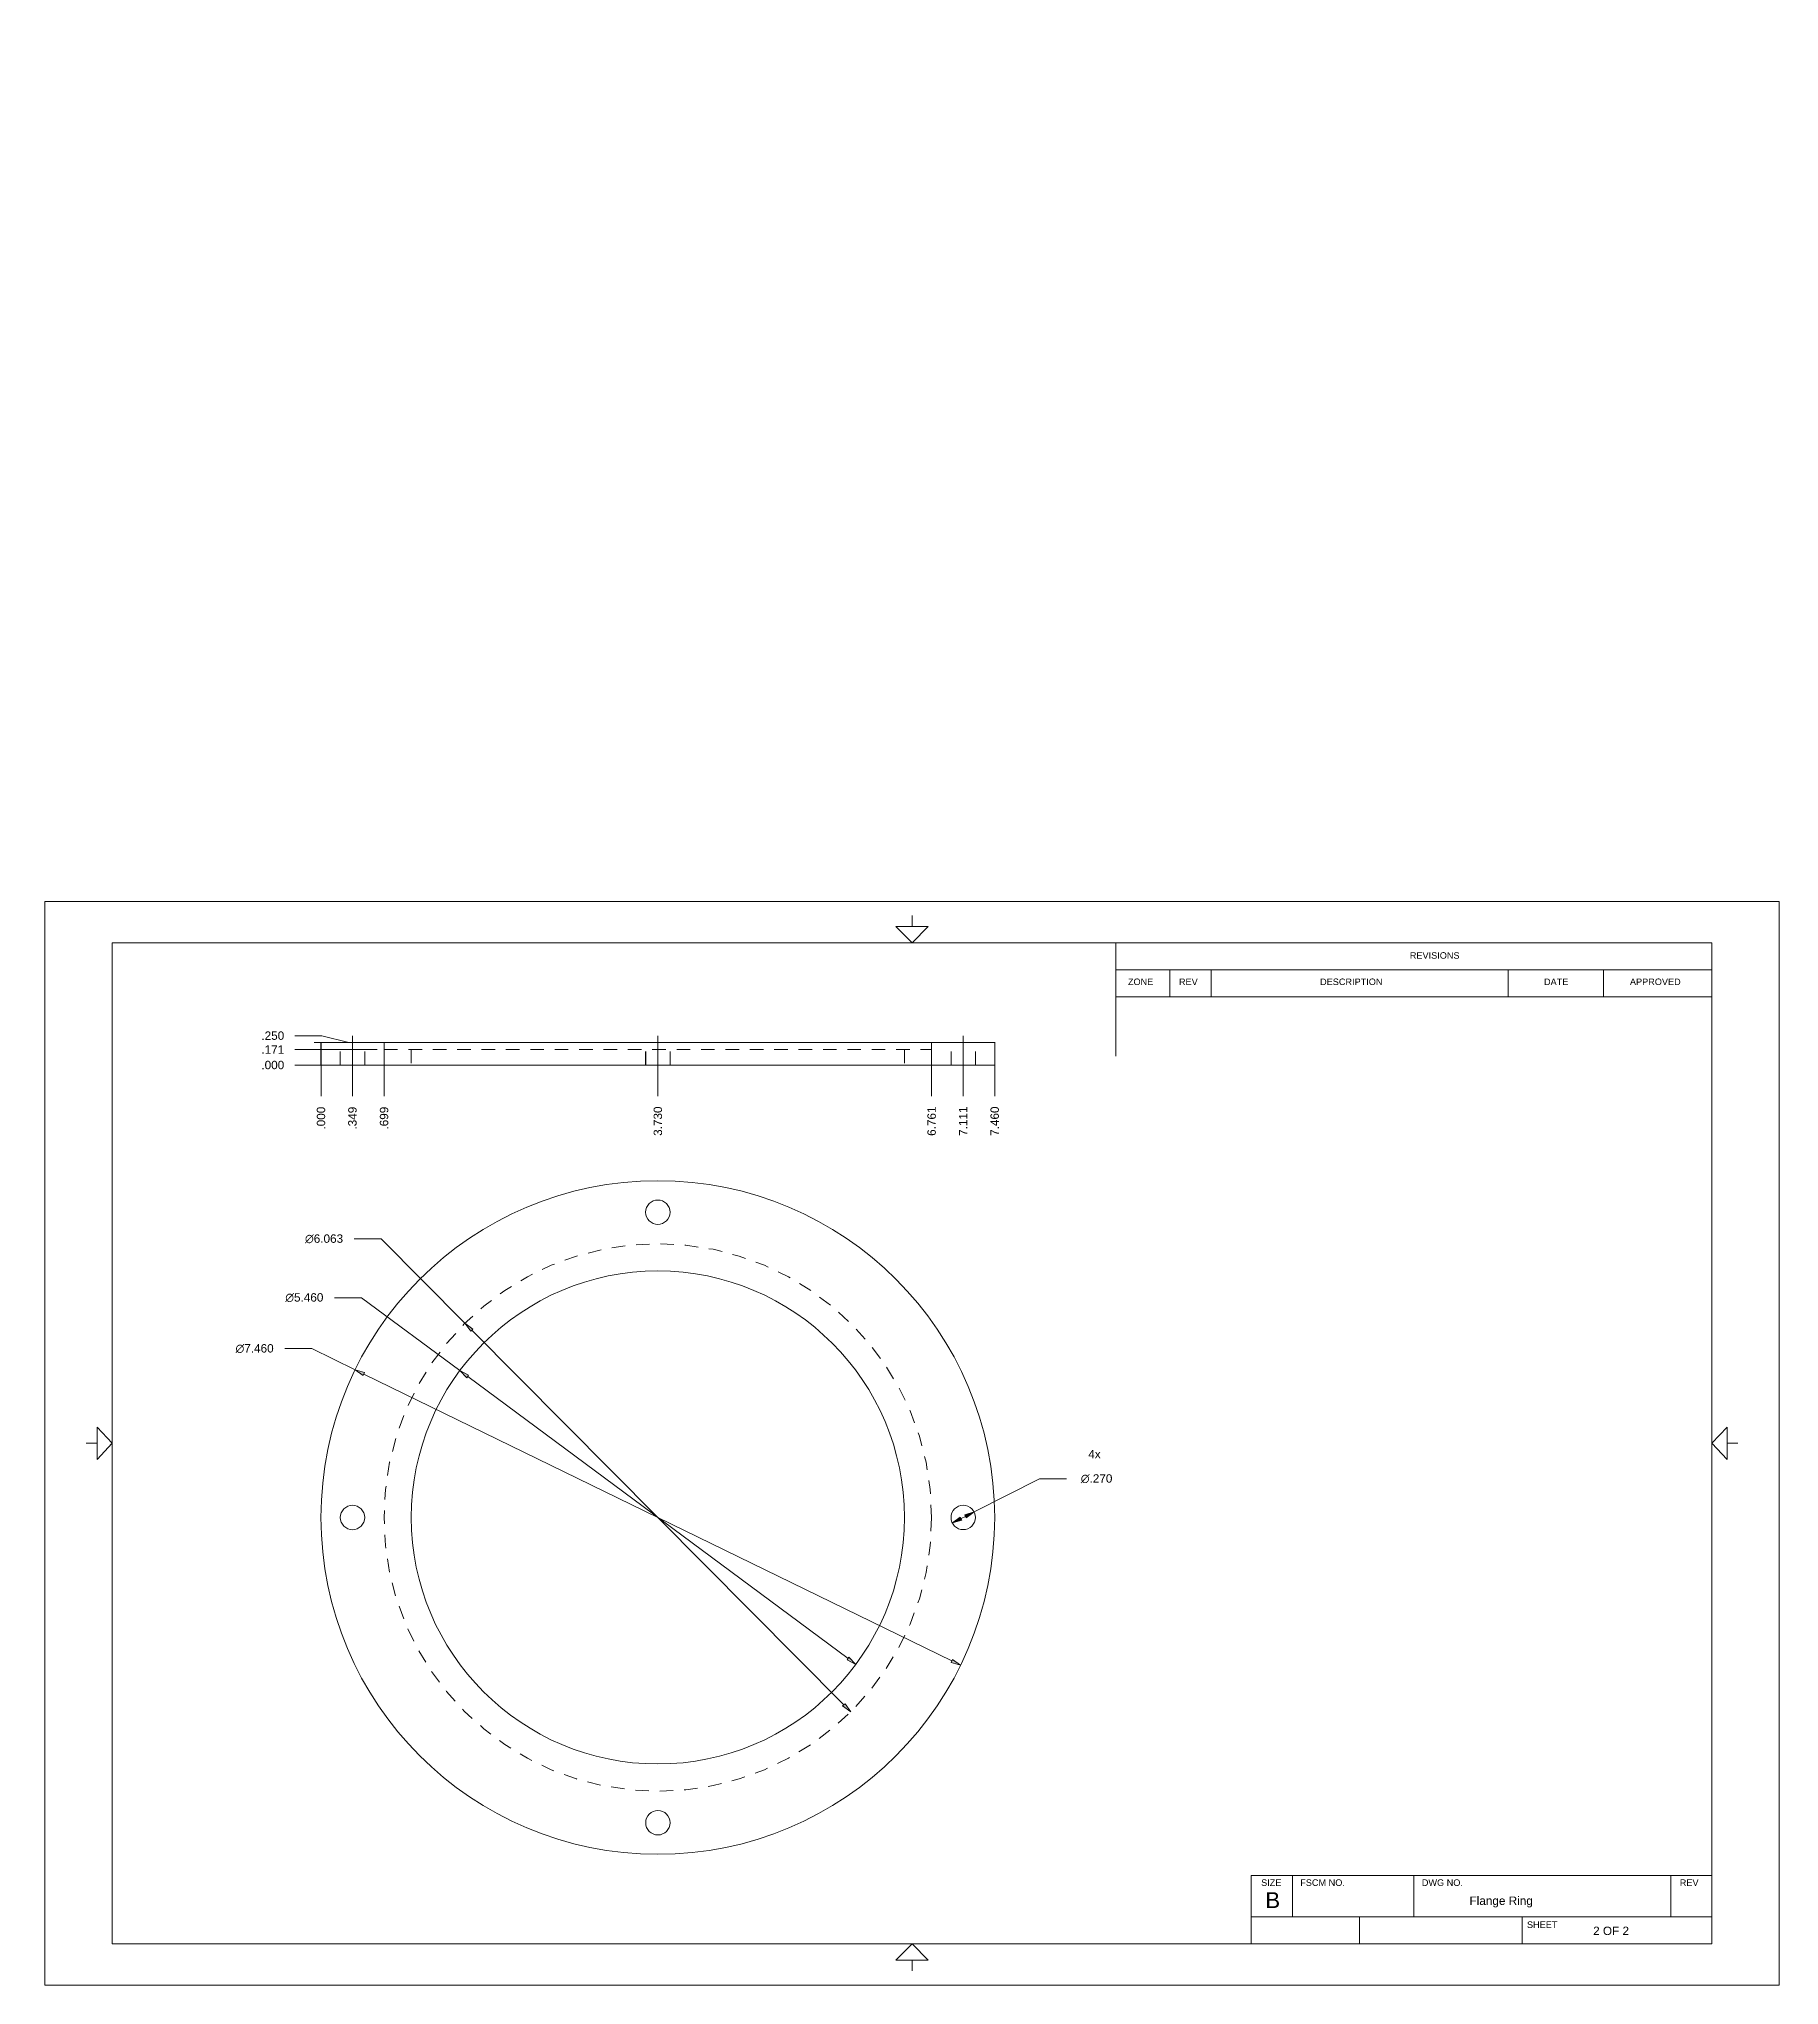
# Model space of a CAD drawing. Header units: inches. Extents: x 0.4 to 16.5, y 0.5 to 18.5.
import ezdxf

# ---------------------------------------------------------------- set-up
doc = ezdxf.new("R2010")
doc.units = ezdxf.units.IN
doc.header["$MEASUREMENT"] = 0
doc.linetypes.add('HIDDEN2', pattern=[0.1875, 0.125, -0.0625])
for name, color, linetype, lineweight in [('CENTER', 204, 'Continuous', 0), ('CONTINUOUS', 7, 'Continuous', 0), ('DIMENSIONS', 7, 'Continuous', 0), ('HIDDEN', 253, 'HIDDEN2', 0), ('VISIBLE', 7, 'Continuous', 0)]:
    doc.layers.add(name, color=color, linetype=linetype, lineweight=lineweight)
doc.dimstyles.get("Standard").update_dxf_attribs({"dimtxt": 0.18, "dimasz": 0.18, "dimexe": 0.18, "dimexo": 0.0625, "dimgap": 0.09, "dimtad": 0, "dimtih": 1, "dimtoh": 1, "dimdec": 4, "dimzin": 0, "dimdsep": 46, "dimtxsty": 'Standard', "dimcen": 0.09, "dimadec": 0, "dimazin": 0, "dimtfac": 1, "dimtdec": 4, "dimtofl": 0, "dimtmove": 0, "dimatfit": 3, "dimfxl": 1, "dimtolj": 1, "dimtzin": 0, "dimarcsym": 0})

# ---------------------------------------------------------------- blocks, each defined once
blk = doc.blocks.new('D1')
h = blk.add_hatch(color=7)
h.paths.add_polyline_path([(3.436, 6.126), (3.361, 6.179), (3.449, 6.153)], flags=0)
h.paths.add_polyline_path([(8.874, 3.505), (8.948, 3.452), (8.861, 3.478)], flags=0)
at = {"layer": 'DIMENSIONS'}
for p, q in [((2.712, 6.374), (2.962, 6.374)), ((3.361, 6.179), (2.962, 6.374)), ((8.867, 3.492), (3.442, 6.139)), ((6.155, 4.815), (6.155, 4.815))]:
    blk.add_line(p, q, dxfattribs=at)
for points in [[(3.361, 6.179), (3.449, 6.153), (3.436, 6.126), (3.361, 6.179)], [(6.155, 4.815), (6.155, 4.815), (6.155, 4.815), (6.155, 4.815), (6.155, 4.815)], [(8.948, 3.452), (8.861, 3.478), (8.874, 3.505), (8.948, 3.452)]]:
    blk.add_lwpolyline(points, dxfattribs=at)
at = {"layer": 'DIMENSIONS', "attachment_point": 5}
for s, insert, char_height in [('{\\fArial|b0|i0|c0|p0;}', (2.219, 6.374), 0.07755), ('{\\fAlibre Symbols|b0|i0|c0|p0;n}{\\fArial|b0|i0|c0|p0;7.460}{\\fMicrosoft Sans Serif|b0|i0|c0|p0;\\H0.9444444x;}', (2.434, 6.374), 0.077554), ('{\\fArial|b0|i0|c0|p0;}', (2.434, 6.374), 0.07755), ('{\\fArial|b0|i0|c0|p0;}', (2.434, 6.374), 0.07755), ('{\\fArial|b0|i0|c0|p0;}', (2.65, 6.374), 0.07755)]:
    blk.add_mtext(s, dxfattribs=dict(at, insert=insert, char_height=char_height))
blk = doc.blocks.new('D2')
h = blk.add_hatch(color=7)
h.paths.add_polyline_path([(4.391, 6.105), (4.328, 6.171), (4.409, 6.13)], flags=0)
h.paths.add_polyline_path([(7.918, 3.525), (7.982, 3.46), (7.901, 3.501)], flags=0)
at = {"layer": 'DIMENSIONS'}
for p, q in [((3.171, 6.844), (3.421, 6.844)), ((4.328, 6.171), (3.421, 6.844)), ((7.91, 3.513), (4.4, 6.118)), ((6.155, 4.815), (6.155, 4.815))]:
    blk.add_line(p, q, dxfattribs=at)
for points in [[(4.328, 6.171), (4.409, 6.13), (4.391, 6.105), (4.328, 6.171)], [(6.155, 4.815), (6.155, 4.815), (6.155, 4.815), (6.155, 4.815), (6.155, 4.815)], [(7.982, 3.46), (7.901, 3.501), (7.918, 3.525), (7.982, 3.46)]]:
    blk.add_lwpolyline(points, dxfattribs=at)
at = {"layer": 'DIMENSIONS', "char_height": 0.07755, "attachment_point": 5}
for s, insert in [('{\\fArial|b0|i0|c0|p0;}', (2.678, 6.844)), ('{\\fAlibre Symbols|b0|i0|c0|p0;n}{\\fArial|b0|i0|c0|p0;5.460}{\\fArial|b0|i0|c0|p0;}', (2.893, 6.844)), ('{\\fArial|b0|i0|c0|p0;}', (2.893, 6.844)), ('{\\fArial|b0|i0|c0|p0;}', (2.893, 6.844)), ('{\\fArial|b0|i0|c0|p0;}', (3.108, 6.844))]:
    blk.add_mtext(s, dxfattribs=dict(at, insert=insert))
blk = doc.blocks.new('D3')
h = blk.add_hatch(color=7)
h.paths.add_polyline_path([(8.986, 4.839), (9.073, 4.867), (8.999, 4.813)], flags=0)
h.paths.add_polyline_path([(8.959, 4.792), (8.872, 4.765), (8.945, 4.819)], flags=0)
at = {"layer": 'DIMENSIONS'}
for p, q in [((9.073, 4.867), (9.675, 5.173)), ((9.925, 5.173), (9.675, 5.173)), ((6.155, 4.815), (6.155, 4.815)), ((8.952, 4.805), (8.992, 4.826))]:
    blk.add_line(p, q, dxfattribs=at)
for points in [[(9.073, 4.867), (8.999, 4.813), (8.986, 4.839), (9.073, 4.867)], [(6.155, 4.815), (6.155, 4.815), (6.155, 4.815), (6.155, 4.815), (6.155, 4.815)], [(8.872, 4.765), (8.945, 4.819), (8.959, 4.792), (8.872, 4.765)]]:
    blk.add_lwpolyline(points, dxfattribs=at)
at = {"layer": 'DIMENSIONS', "char_height": 0.07755, "attachment_point": 5}
for s, insert in [('{\\fAlibre Symbols|b0|i0|c0|p0;n}{\\fArial|b0|i0|c0|p0;.270}{\\fArial|b0|i0|c0|p0;}', (10.203, 5.173)), ('{\\fArial|b0|i0|c0|p0;}', (10.015, 5.173)), ('{\\fArial|b0|i0|c0|p0;}', (10.203, 5.173)), ('{\\fArial|b0|i0|c0|p0;}', (10.203, 5.173)), ('{\\fArial|b0|i0|c0|p0;}', (10.39, 5.173))]:
    blk.add_mtext(s, dxfattribs=dict(at, insert=insert))
blk = doc.blocks.new('D4')
h = blk.add_hatch(color=7)
h.paths.add_polyline_path([(4.428, 6.534), (4.375, 6.609), (4.449, 6.555)], flags=0)
h.paths.add_polyline_path([(7.882, 3.097), (7.934, 3.022), (7.86, 3.076)], flags=0)
at = {"layer": 'DIMENSIONS'}
for p, q in [((3.353, 7.387), (3.603, 7.387)), ((4.375, 6.609), (3.603, 7.387)), ((7.871, 3.086), (4.439, 6.545)), ((6.155, 4.815), (6.155, 4.815))]:
    blk.add_line(p, q, dxfattribs=at)
for points in [[(4.375, 6.609), (4.449, 6.555), (4.428, 6.534), (4.375, 6.609)], [(6.155, 4.815), (6.155, 4.815), (6.155, 4.815), (6.155, 4.815), (6.155, 4.815)], [(7.934, 3.022), (7.86, 3.076), (7.882, 3.097), (7.934, 3.022)]]:
    blk.add_lwpolyline(points, dxfattribs=at)
at = {"layer": 'DIMENSIONS', "char_height": 0.07755, "attachment_point": 5}
for s, insert in [('{\\fArial|b0|i0|c0|p0;}', (2.86, 7.387)), ('{\\fAlibre Symbols|b0|i0|c0|p0;n}{\\fArial|b0|i0|c0|p0;6.063}{\\fArial|b0|i0|c0|p0;}', (3.075, 7.387)), ('{\\fArial|b0|i0|c0|p0;}', (3.075, 7.387)), ('{\\fArial|b0|i0|c0|p0;}', (3.075, 7.387)), ('{\\fArial|b0|i0|c0|p0;}', (3.29, 7.387))]:
    blk.add_mtext(s, dxfattribs=dict(at, insert=insert))
blk = doc.blocks.new('D5')
at = {"layer": 'DIMENSIONS'}
for p, q in [((3.047, 8.929), (3.047, 9.203)), ((3.047, 9.203), (3.047, 8.953)), ((3.047, 8.953), (3.047, 8.703))]:
    blk.add_line(p, q, dxfattribs=at)
at = {"layer": 'DIMENSIONS', "char_height": 0.07755, "attachment_point": 5, "rotation": 90}
for s, insert in [('{\\fArial|b0|i0|c0|p0;}', (3.047, 8.64)), ('{\\fArial|b0|i0|c0|p0;.000}{\\fArial|b0|i0|c0|p0;}', (3.047, 8.501)), ('{\\fArial|b0|i0|c0|p0;}', (3.047, 8.501)), ('{\\fArial|b0|i0|c0|p0;}', (3.047, 8.501)), ('{\\fArial|b0|i0|c0|p0;}', (3.047, 8.362))]:
    blk.add_mtext(s, dxfattribs=dict(at, insert=insert))
blk = doc.blocks.new('D6')
at = {"layer": 'DIMENSIONS'}
for p, q in [((3.337, 8.869), (3.337, 9.203)), ((3.337, 9.203), (3.337, 8.953)), ((3.337, 8.953), (3.337, 8.703))]:
    blk.add_line(p, q, dxfattribs=at)
at = {"layer": 'DIMENSIONS', "char_height": 0.07755, "attachment_point": 5, "rotation": 90}
for s, insert in [('{\\fArial|b0|i0|c0|p0;}', (3.337, 8.64)), ('{\\fArial|b0|i0|c0|p0;.349}{\\fArial|b0|i0|c0|p0;}', (3.337, 8.501)), ('{\\fArial|b0|i0|c0|p0;}', (3.337, 8.501)), ('{\\fArial|b0|i0|c0|p0;}', (3.337, 8.501)), ('{\\fArial|b0|i0|c0|p0;}', (3.337, 8.362))]:
    blk.add_mtext(s, dxfattribs=dict(at, insert=insert))
blk = doc.blocks.new('D7')
at = {"layer": 'DIMENSIONS'}
for p, q in [((3.629, 9.071), (3.629, 9.203)), ((3.629, 9.203), (3.629, 8.953)), ((3.629, 8.953), (3.629, 8.703))]:
    blk.add_line(p, q, dxfattribs=at)
at = {"layer": 'DIMENSIONS', "char_height": 0.07755, "attachment_point": 5, "rotation": 90}
for s, insert in [('{\\fArial|b0|i0|c0|p0;}', (3.629, 8.64)), ('{\\fArial|b0|i0|c0|p0;.699}{\\fArial|b0|i0|c0|p0;}', (3.629, 8.501)), ('{\\fArial|b0|i0|c0|p0;}', (3.629, 8.501)), ('{\\fArial|b0|i0|c0|p0;}', (3.629, 8.501)), ('{\\fArial|b0|i0|c0|p0;}', (3.629, 8.362))]:
    blk.add_mtext(s, dxfattribs=dict(at, insert=insert))
blk = doc.blocks.new('D8')
at = {"layer": 'DIMENSIONS'}
for p, q in [((6.155, 8.869), (6.155, 9.203)), ((6.155, 9.203), (6.155, 8.953)), ((6.155, 8.953), (6.155, 8.703))]:
    blk.add_line(p, q, dxfattribs=at)
at = {"layer": 'DIMENSIONS', "char_height": 0.07755, "attachment_point": 5, "rotation": 90}
for s, insert in [('{\\fArial|b0|i0|c0|p0;}', (6.155, 8.64)), ('{\\fArial|b0|i0|c0|p0;3.730}{\\fArial|b0|i0|c0|p0;}', (6.155, 8.473)), ('{\\fArial|b0|i0|c0|p0;}', (6.155, 8.473)), ('{\\fArial|b0|i0|c0|p0;}', (6.155, 8.473)), ('{\\fArial|b0|i0|c0|p0;}', (6.155, 8.307))]:
    blk.add_mtext(s, dxfattribs=dict(at, insert=insert))
blk = doc.blocks.new('D9')
at = {"layer": 'DIMENSIONS'}
for p, q in [((8.681, 9.137), (8.681, 9.203)), ((8.681, 9.203), (8.681, 8.953)), ((8.681, 8.953), (8.681, 8.703))]:
    blk.add_line(p, q, dxfattribs=at)
at = {"layer": 'DIMENSIONS', "char_height": 0.07755, "attachment_point": 5, "rotation": 90}
for s, insert in [('{\\fArial|b0|i0|c0|p0;}', (8.681, 8.64)), ('{\\fArial|b0|i0|c0|p0;6.761}{\\fArial|b0|i0|c0|p0;}', (8.681, 8.473)), ('{\\fArial|b0|i0|c0|p0;}', (8.681, 8.473)), ('{\\fArial|b0|i0|c0|p0;}', (8.681, 8.473)), ('{\\fArial|b0|i0|c0|p0;}', (8.681, 8.307))]:
    blk.add_mtext(s, dxfattribs=dict(at, insert=insert))
blk = doc.blocks.new('D10')
at = {"layer": 'DIMENSIONS'}
for p, q in [((8.972, 8.869), (8.972, 9.203)), ((8.972, 9.203), (8.972, 8.953)), ((8.972, 8.953), (8.972, 8.703))]:
    blk.add_line(p, q, dxfattribs=at)
at = {"layer": 'DIMENSIONS', "char_height": 0.07755, "attachment_point": 5, "rotation": 90}
for s, insert in [('{\\fArial|b0|i0|c0|p0;}', (8.972, 8.64)), ('{\\fArial|b0|i0|c0|p0;7.111}{\\fArial|b0|i0|c0|p0;}', (8.972, 8.473)), ('{\\fArial|b0|i0|c0|p0;}', (8.972, 8.473)), ('{\\fArial|b0|i0|c0|p0;}', (8.972, 8.473)), ('{\\fArial|b0|i0|c0|p0;}', (8.972, 8.307))]:
    blk.add_mtext(s, dxfattribs=dict(at, insert=insert))
blk = doc.blocks.new('D11')
at = {"layer": 'DIMENSIONS'}
for p, q in [((9.263, 8.929), (9.263, 9.203)), ((9.263, 9.203), (9.263, 8.953)), ((9.263, 8.953), (9.263, 8.703))]:
    blk.add_line(p, q, dxfattribs=at)
at = {"layer": 'DIMENSIONS', "char_height": 0.07755, "attachment_point": 5, "rotation": 90}
for s, insert in [('{\\fArial|b0|i0|c0|p0;}', (9.263, 8.64)), ('{\\fArial|b0|i0|c0|p0;7.460}{\\fArial|b0|i0|c0|p0;}', (9.263, 8.473)), ('{\\fArial|b0|i0|c0|p0;}', (9.263, 8.473)), ('{\\fArial|b0|i0|c0|p0;}', (9.263, 8.473)), ('{\\fArial|b0|i0|c0|p0;}', (9.263, 8.307))]:
    blk.add_mtext(s, dxfattribs=dict(at, insert=insert))
blk = doc.blocks.new('D12')
at = {"layer": 'DIMENSIONS'}
for p, q in [((3.054, 8.991), (2.804, 8.991)), ((2.984, 8.991), (3.304, 8.991)), ((3.304, 8.991), (3.054, 8.991))]:
    blk.add_line(p, q, dxfattribs=at)
at = {"layer": 'DIMENSIONS', "char_height": 0.07755, "attachment_point": 5}
for s, insert in [('{\\fArial|b0|i0|c0|p0;}', (2.463, 8.991)), ('{\\fArial|b0|i0|c0|p0;.000}{\\fArial|b0|i0|c0|p0;}', (2.602, 8.991)), ('{\\fArial|b0|i0|c0|p0;}', (2.602, 8.991)), ('{\\fArial|b0|i0|c0|p0;}', (2.602, 8.991)), ('{\\fArial|b0|i0|c0|p0;}', (2.741, 8.991))]:
    blk.add_mtext(s, dxfattribs=dict(at, insert=insert))
blk = doc.blocks.new('D13')
at = {"layer": 'DIMENSIONS'}
for p, q in [((3.054, 9.134), (2.804, 9.134)), ((3.304, 9.134), (3.054, 9.134)), ((3.566, 9.134), (3.304, 9.134))]:
    blk.add_line(p, q, dxfattribs=at)
at = {"layer": 'DIMENSIONS', "char_height": 0.07755, "attachment_point": 5}
for s, insert in [('{\\fArial|b0|i0|c0|p0;.171}{\\fArial|b0|i0|c0|p0;}', (2.602, 9.134)), ('{\\fArial|b0|i0|c0|p0;}', (2.463, 9.134)), ('{\\fArial|b0|i0|c0|p0;}', (2.602, 9.134)), ('{\\fArial|b0|i0|c0|p0;}', (2.602, 9.134)), ('{\\fArial|b0|i0|c0|p0;}', (2.741, 9.134))]:
    blk.add_mtext(s, dxfattribs=dict(at, insert=insert))
blk = doc.blocks.new('D14')
at = {"layer": 'DIMENSIONS'}
for p, q in [((3.054, 9.262), (2.804, 9.262)), ((2.984, 9.199), (3.304, 9.199)), ((3.304, 9.199), (3.054, 9.262))]:
    blk.add_line(p, q, dxfattribs=at)
at = {"layer": 'DIMENSIONS', "char_height": 0.07755, "attachment_point": 5}
for s, insert in [('{\\fArial|b0|i0|c0|p0;}', (2.463, 9.262)), ('{\\fArial|b0|i0|c0|p0;.250}{\\fArial|b0|i0|c0|p0;}', (2.602, 9.262)), ('{\\fArial|b0|i0|c0|p0;}', (2.602, 9.262)), ('{\\fArial|b0|i0|c0|p0;}', (2.602, 9.262)), ('{\\fArial|b0|i0|c0|p0;}', (2.741, 9.262))]:
    blk.add_mtext(s, dxfattribs=dict(at, insert=insert))
blk = doc.blocks.new('BLOCK13')
at = {"layer": 'CONTINUOUS'}
for p, q in [((16.5, 10.5), (0.5, 10.5)), ((0.5, 10.5), (0.5, 0.5)), ((16.5, 0.5), (16.5, 10.5)), ((8.5, 10.37), (8.5, 10.27)), ((15.88, 10.12), (1.12, 10.12)), ((1.12, 10.12), (1.12, 0.88)), ((10.38, 10.12), (10.38, 9.073)), ((15.88, 0.88), (15.88, 10.12)), ((10.38, 9.87), (15.88, 9.87)), ((10.88, 9.62), (10.88, 9.87)), ((11.26, 9.62), (11.26, 9.87)), ((14, 9.62), (14, 9.87)), ((14.88, 9.62), (14.88, 9.87)), ((10.38, 9.62), (15.88, 9.62)), ((0.88, 5.5), (0.98, 5.5)), ((16.12, 5.5), (16.02, 5.5)), ((11.63, 1.51), (15.88, 1.51)), ((11.63, 0.88), (11.63, 1.51)), ((12.01, 1.13), (12.01, 1.51)), ((13.13, 1.13), (13.13, 1.51)), ((15.5, 1.13), (15.5, 1.51)), ((11.63, 1.13), (15.88, 1.13)), ((12.63, 0.88), (12.63, 1.13)), ((14.13, 0.88), (14.13, 1.13)), ((1.12, 0.88), (15.88, 0.88)), ((8.5, 0.63), (8.5, 0.73)), ((0.5, 0.5), (16.5, 0.5))]:
    blk.add_line(p, q, dxfattribs=at)
for points in [[(8.35, 10.27), (8.65, 10.27), (8.5, 10.12), (8.5, 10.12), (8.35, 10.27)], [(0.98, 5.35), (0.98, 5.65), (1.12, 5.5), (1.12, 5.5), (0.98, 5.35)], [(16.02, 5.35), (16.02, 5.65), (15.88, 5.5), (15.88, 5.5), (16.02, 5.35)], [(8.35, 0.73), (8.65, 0.73), (8.5, 0.88), (8.5, 0.88), (8.35, 0.73)]]:
    blk.add_lwpolyline(points, dxfattribs=at)
for s, insert, char_height, attachment_point in [('{\\fArial|b0|i0|c0|p0;\\C7;REVISIONS}{\\fArial|b0|i0|c0|p0;\\C7;}', (13.093, 10.002), 0.06032, 4), ('{\\fArial|b0|i0|c0|p0;\\C7;ZONE}{\\fArial|b0|i0|c0|p0;\\C7;}', (10.492, 9.759), 0.06032, 4), ('{\\fArial|b0|i0|c0|p0;\\C7;REV}{\\fArial|b0|i0|c0|p0;\\C7;}', (10.963, 9.759), 0.06032, 4), ('{\\fArial|b0|i0|c0|p0;\\C7;DESCRIPTION}{\\fArial|b0|i0|c0|p0;\\C7;}', (12.265, 9.759), 0.06032, 4), ('{\\fArial|b0|i0|c0|p0;\\C7;DATE}{\\fArial|b0|i0|c0|p0;\\C7;}', (14.331, 9.759), 0.06032, 4), ('{\\fArial|b0|i0|c0|p0;\\C7;APPROVED}{\\fArial|b0|i0|c0|p0;\\C7;}', (15.124, 9.759), 0.06032, 4), ('{\\fArial|b0|i0|c0|p0;\\C7;SIZE}{\\fArial|b0|i0|c0|p0;\\C7;}', (11.721, 1.445), 0.06032, 4), ('{\\fArial|b0|i0|c0|p0;\\C7;FSCM NO.}{\\fArial|b0|i0|c0|p0;\\C7;}', (12.082, 1.445), 0.06032, 4), ('{\\fArial|b0|i0|c0|p0;\\C7;DWG NO.}{\\fArial|b0|i0|c0|p0;\\C7;}', (13.204, 1.445), 0.06032, 4), ('{\\fArial|b0|i0|c0|p0;\\C7;REV}{\\fArial|b0|i0|c0|p0;\\C7;}', (15.584, 1.445), 0.06032, 4), ('{\\fArial|b0|i0|c0|p0;\\C7;B}{\\fArial|b0|i0|c0|p0;\\C7;}', (11.76, 1.284), 0.14649, 4), ('{\\fArial|b0|i0|c0|p0;\\C7;Flange Ring}{\\fArial|b0|i0|c0|p0;\\C7;}', (13.644, 1.267), 0.07755, 4), ('{\\fArial|b0|i0|c0|p0;\\C7;SHEET}{\\fArial|b0|i0|c0|p0;\\C7;}', (14.174, 1.057), 0.06032, 4), ('{\\fArial|b0|i0|c0|p0;\\C7;2 OF 2}{\\fArial|b0|i0|c0|p0;\\C7;}', (14.95, 1), 0.07755, 5), ('{\\fArial|b0|i0|c0|p0;\\C7;}', (0.444, 0.59), 0.18096, 4)]:
    blk.add_mtext(s, dxfattribs=dict(at, insert=insert, char_height=char_height, attachment_point=attachment_point))

msp = doc.modelspace()

# ---------------------------------------------------------------- linework, layer by layer
at = {"layer": 'CENTER'}
for p, q in [((3.3374, 9.1403), (3.3374, 9.2594)), ((6.1546, 9.1403), (6.1546, 9.2594)), ((8.9722, 9.1403), (8.9722, 9.2594)), ((3.3374, 9.0803), (3.3374, 9.1103)), ((3.3374, 9.0503), (3.3374, 8.9311)), ((6.1546, 9.0803), (6.1546, 9.1103)), ((6.1546, 9.0503), (6.1546, 8.9311)), ((8.9722, 9.0803), (8.9722, 9.1103)), ((8.9722, 9.0503), (8.9722, 8.9311))]:
    msp.add_line(p, q, dxfattribs=at)
at = {"layer": 'HIDDEN'}
for p, q in [((3.2248, 8.9911), (3.2248, 9.1994)), ((3.45, 8.9911), (3.45, 9.1994)), ((3.6286, 9.1994), (3.6286, 9.1338)), ((6.042, 8.9911), (6.042, 9.1994)), ((6.0424, 8.9911), (6.0424, 9.1994)), ((6.2672, 8.9911), (6.2672, 9.1994)), ((6.2676, 8.9911), (6.2676, 9.1994)), ((8.6811, 9.1994), (8.6811, 9.1338)), ((8.8596, 8.9911), (8.8596, 9.1994)), ((9.0848, 8.9911), (9.0848, 9.1994)), ((3.6286, 9.1338), (8.6811, 9.1338)), ((3.8798, 9.1338), (3.8798, 8.9911)), ((8.4298, 9.1338), (8.4298, 8.9911))]:
    msp.add_line(p, q, dxfattribs=at)
msp.add_circle((6.1548, 4.8155), 2.5262, dxfattribs=at)
at = {"layer": 'VISIBLE'}
for p, q in [((9.2632, 9.1994), (3.0465, 9.1994)), ((3.0465, 9.1994), (3.0465, 8.9911)), ((9.2632, 9.1994), (9.2632, 8.9911)), ((3.0465, 8.9911), (9.2632, 8.9911))]:
    msp.add_line(p, q, dxfattribs=at)
for centre, radius in [((6.1548, 4.8155), 3.1083), ((6.1546, 7.6329), 0.1126), ((6.1548, 4.8155), 2.275), ((3.3374, 4.8153), 0.1126), ((8.9722, 4.8157), 0.1126), ((6.155, 1.9981), 0.1126)]:
    msp.add_circle(centre, radius, dxfattribs=at)

# ---------------------------------------------------------------- block references
at = {"layer": 'CONTINUOUS'}
msp.add_blockref('BLOCK13', (0, 0), dxfattribs=at)

# ---------------------------------------------------------------- texts
at = {"layer": 'CONTINUOUS', "insert": (10.1263, 5.4392), "char_height": 0.077554, "attachment_point": 1}
msp.add_mtext('{\\fArial|b0|i0|c0|p0;\\C7;4x}{\\fArial|b0|i0|c0|p0;\\C7;}', dxfattribs=at)

# ---------------------------------------------------------------- dimensions: what is measured, and where the dimension line sits
at = {"layer": 'DIMENSIONS'}
for feature_location, offset, origin, picture, middle, turn in [((3.0465, 9.1994), (5.7106, 9.2619), (3.0465, 8.9911), 'D14', (8.7571, 18.4613), 360), ((3.6286, 9.1338), (5.1285, 9.1994), (3.0465, 8.9911), 'D13', (8.7571, 18.3332), 360), ((3.0465017219, 8.991087503), (5.7106050704, 9.1994208363), (3.0465017219, 8.991087503), 'D12', (8.7571067923, 18.1905083393), 360), ((3.0465017219, 8.991087503), (6.1548350552, 8.7095690875), (3.0465017219, 8.991087503), 'D5', (9.2013367771, 17.7006565905), 90), ((3.3374, 8.9311), (6.1548, 8.7696), (3.0465, 8.9911), 'D6', (9.4923, 17.7007), 90), ((3.6286, 9.1338), (6.1548, 8.5669), (3.0465, 8.9911), 'D7', (9.7834, 17.7007), 90), ((6.1546, 8.9311), (6.1548, 8.7418), (3.0465, 8.9911), 'D8', (12.3095, 17.6729), 90), ((8.6811, 9.1994), (6.1548, 8.4735), (3.0465, 8.9911), 'D9', (14.8359, 17.6729), 90), ((8.9722, 8.9311), (6.1548, 8.7418), (3.0465, 8.9911), 'D10', (15.1271, 17.6729), 90), ((9.2631683885, 8.991087503), (6.1548350552, 8.6817912893), (3.0465017219, 8.991087503), 'D11', (15.4180034437, 17.6728787923), 90)]:
    dim = msp.add_ordinate_dim(feature_location=feature_location, offset=offset, dtype=0, origin=origin, dimstyle='Standard', override={"dimtxt": 0.098408, "dimtad": 0, "dimdec": 3, "dimzin": 0, "dimse1": 0, "dimse2": 0, "dimsd1": 0, "dimsd2": 0, "dimadec": 3, "dimazin": 0, "dimtol": 0, "dimlim": 0, "dimtp": 0, "dimtm": 0, "dimtdec": 3}, dxfattribs=at)
    dim.commit()
    dim.dimension.update_dxf_attribs({"geometry": picture, "text_midpoint": middle, "text_rotation": turn})
for p1, p2, picture, middle in [((7.7611, 2.8657), (4.5486, 6.7653), 'D4', (9.2298, 12.2026)), ((7.8611, 3.3108), (4.4485, 6.3202), 'D2', (9.0476, 11.6599)), ((8.8614, 3.2869), (3.4483, 6.344), 'D1', (8.5893, 11.1892)), ((8.9045, 4.7257), (9.04, 4.9056), 'D3', (16.3576, 9.9886))]:
    dim = msp.add_diameter_dim_2p(p1=p1, p2=p2, dimstyle='Standard', override={"dimtxt": 0.098408, "dimtad": 0, "dimdec": 3, "dimzin": 0, "dimse1": 0, "dimse2": 0, "dimsd1": 0, "dimsd2": 0, "dimadec": 3, "dimazin": 0, "dimtol": 0, "dimlim": 0, "dimtp": 0, "dimtm": 0, "dimtdec": 3}, dxfattribs=at)
    dim.commit()
    dim.dimension.update_dxf_attribs({"geometry": picture, "text_midpoint": middle})

doc.saveas('drawing.dxf')
